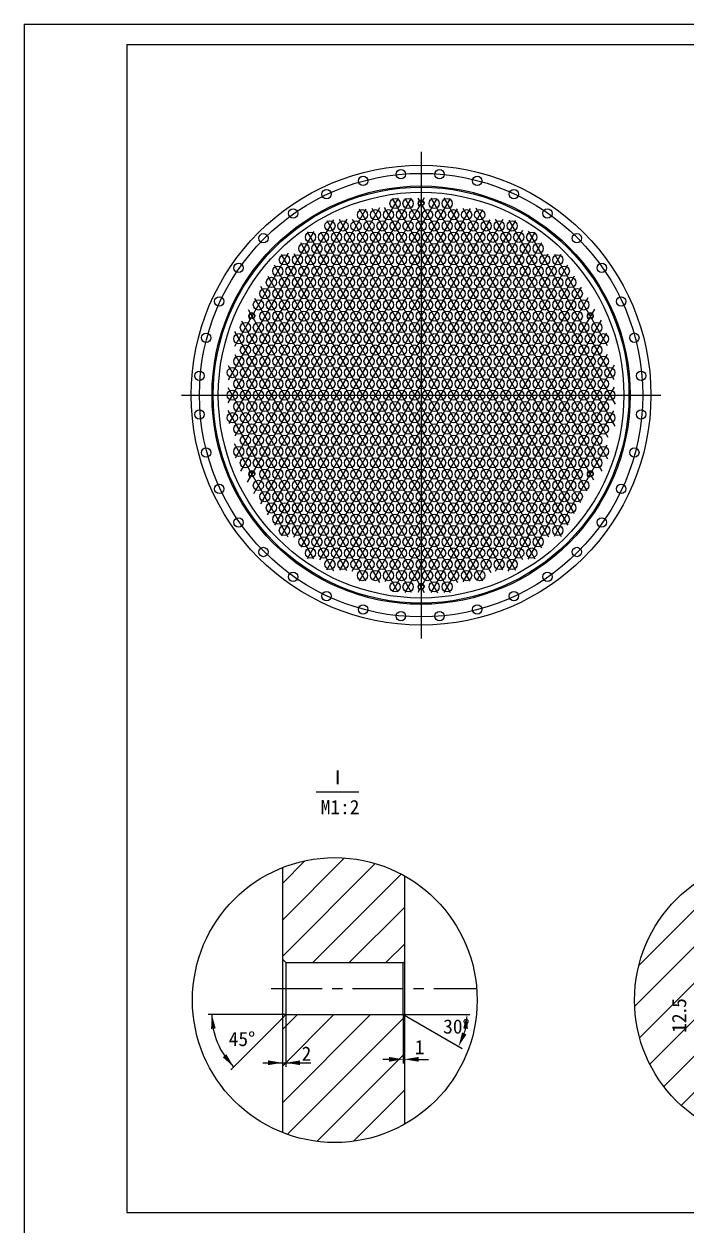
# Model space of a CAD drawing. Extents: x -6305 to 2454, y -6155 to 5940.
# Drawn here: x -6259 to -4630, y -3600 to -630 of the extents above; entities that cross this region are included whole.
import ezdxf

# ---------------------------------------------------------------- set-up
doc = ezdxf.new("R2010")
doc.units = 0
doc.header["$LTSCALE"] = 50
doc.header["$MEASUREMENT"] = 0
doc.linetypes.add('CENTERX2', pattern=[4, 2.5, -0.5, 0.5, -0.5])
doc.layers.get('0').update_dxf_attribs({"linetype": 'CONTINUOUS'})
doc.styles.get("Standard").update_dxf_attribs({"font": 'SIMFANG.TTF'})
doc.styles.add('style1', font='SIMFANG.TTF')
pattern_1 = [(45, (-4802.425, -2637.867), (-44.9013, 44.9013), [])]

msp = doc.modelspace()

# ---------------------------------------------------------------- hatches: boundary and pattern name
h = msp.add_hatch()
h.set_pattern_fill('ANSI31', color=256, scale=20, style=0)
h.set_pattern_definition(pattern_1)
h.paths.add_polyline_path([(-5624.1, -2702.3), (-5624.1, -2926.9), (-5615.3, -2935.7), (-5326.9, -2935.7), (-5324.1, -2934), (-5324.1, -2722.3, 0.225703)])
h = msp.add_hatch()
h.set_pattern_fill('ANSI31', color=256, scale=20, style=0)
h.set_pattern_definition(pattern_1)
h.paths.add_polyline_path([(-4439, -2869.6), (-4409, -2869.6), (-4409, -2677.7, 0.413542), (-4758.2, -3027.7, 0.413542), (-4409, -3377.7), (-4409, -3135.5), (-4439, -3135.5), (-4439, -3010.5)])
h.paths.add_polyline_path([(-4409, -2869.6), (-4439, -2869.6), (-4439, -3010.5), (-4409, -2980.5)], flags=17)
h.paths.add_polyline_path([(-4674.7, -3114.4), (-4674.7, -3016.5), (-4622.2, -3016.5), (-4622.2, -3114.4)], flags=24)
h = msp.add_hatch()
h.set_pattern_fill('ANSI31', color=256, scale=20, style=0)
h.set_pattern_definition(pattern_1)
h.paths.add_polyline_path([(-5324.1, -3064.8), (-5326.9, -3063.2), (-5615.3, -3063.2), (-5615.3, -3181.8), (-5624.1, -3181.8), (-5624.1, -3353.1, 0.225703), (-5324.1, -3333)])
h.paths.add_polyline_path([(-5615.3, -3063.2), (-5624.1, -3071.9), (-5624.1, -3181.8), (-5615.3, -3181.8)])
h.paths.add_polyline_path([(-5581.6, -3133), (-5548, -3133), (-5548, -3185.5), (-5581.6, -3185.5)], flags=24)

# ---------------------------------------------------------------- linework, layer by layer
at = {"color": 2}
for p, q in [((-6258.8, -629.6), (-2058.8, -629.6)), ((-6258.8, -629.6), (-6258.8, -3599.6)), ((-5540.9, -2515.7), (-5436.1, -2515.8))]:
    msp.add_line(p, q, dxfattribs=at)
at = {"color": 1}
for p, q in [((-6006.3, -679.6), (-2108.8, -679.6)), ((-6006.3, -679.6), (-6006.3, -3549.6)), ((-5624.1, -2702.3), (-5624.1, -3353.1)), ((-5324.1, -2722.3), (-5324.1, -3333)), ((-5624.1, -2926.9), (-5615.3, -2935.7)), ((-5615.3, -2935.7), (-5615.3, -3063.2)), ((-5615.3, -2935.7), (-5326.9, -2935.7)), ((-5326.9, -2935.7), (-5324.1, -2934)), ((-5326.9, -3063.2), (-5326.9, -2935.7)), ((-5624.1, -3071.9), (-5615.3, -3063.2)), ((-5615.3, -3063.2), (-5326.9, -3063.2)), ((-5326.9, -3063.2), (-5324.1, -3064.8)), ((-6006.3, -3549.6), (-2108.8, -3549.6))]:
    msp.add_line(p, q, dxfattribs=at)
at = {"color": 2, "linetype": 'CENTERX2', "ltscale": 50}
for p, q in [((-5283, -943), (-5283, -2139.4)), ((-5872.2, -1541.2), (-4693.8, -1541.2))]:
    msp.add_line(p, q, dxfattribs=at)
at = {"color": 4}
for p, q in [((-5339.7, -1057.4), (-5726.9, -1728)), ((-5307.5, -1057), (-5710.6, -1755.2)), ((-5275.2, -1056.6), (-5695.2, -1784)), ((-5243.9, -1057.8), (-5677.4, -1808.5)), ((-5211.8, -1057.6), (-5661, -1835.7)), ((-5354.2, -1057.6), (-4907, -1832.2)), ((-5322.7, -1056.9), (-4891, -1804.6)), ((-5290.7, -1056.8), (-4875.3, -1776.2)), ((-5258.8, -1056.6), (-4859.1, -1749)), ((-5227.1, -1056.1), (-4839, -1728.2)), ((-5419.2, -1084.3), (-5741.1, -1641.8)), ((-5385.4, -1081.1), (-5740.4, -1696.1)), ((-5194.5, -1083.1), (-5643.3, -1860.3)), ((-5162.3, -1082.6), (-5626.9, -1887.3)), ((-5131.9, -1085.5), (-5596.8, -1890.6)), ((-5435.5, -1083.2), (-4969.9, -1889.7)), ((-5404.3, -1081.8), (-4938.5, -1888.5)), ((-5373.4, -1079.8), (-4922.5, -1860.9)), ((-5180.4, -1081.6), (-4824.8, -1697.5)), ((-5148.8, -1080.9), (-4823.6, -1644.2)), ((-5498.4, -1110.6), (-5757.7, -1559.7)), ((-5465.3, -1108.6), (-5755.5, -1611.2)), ((-5114.4, -1110.5), (-5578.5, -1914.4)), ((-5081.9, -1109.7), (-5563.4, -1943.8)), ((-5051.2, -1112), (-5532.8, -1946)), ((-5514.8, -1112), (-5033.7, -1945.4)), ((-5484.8, -1108.7), (-5003, -1943.1)), ((-5452.6, -1108.9), (-4986.6, -1916.1)), ((-5100.7, -1108.8), (-4806.8, -1617.8)), ((-5067.3, -1111.2), (-4806.2, -1563.5)), ((-5547, -1139.3), (-5757.4, -1503.8)), ((-5563, -1139.5), (-5083.2, -1970.4)), ((-5530.7, -1139.9), (-5050.7, -1971.3)), ((-5033.3, -1136.3), (-5515.4, -1971.4)), ((-5003.6, -1140.4), (-5483.4, -1971.4)), ((-5019.8, -1138.1), (-4809.1, -1502.9)), ((-5579.5, -1166.2), (-5111.6, -1976.7)), ((-4986.9, -1166.8), (-5453.2, -1974.5)), ((-5609.4, -1191.9), (-5742, -1421.6)), ((-5626.8, -1195.2), (-5163.1, -1998.3)), ((-5596.2, -1192.8), (-5131.7, -1997.3)), ((-4971, -1194.7), (-5435, -1998.4)), ((-4939.3, -1195.3), (-5401.9, -1996.5)), ((-4955.3, -1194.4), (-4825.5, -1419.2)), ((-5644.1, -1220.7), (-5193.1, -2001.8)), ((-4922.7, -1221.9), (-5372, -2000.1)), ((-5677.5, -1273.6), (-5242.8, -2026.7)), ((-5659.9, -1248.7), (-5211.2, -2025.8)), ((-4906.5, -1249.2), (-5353.6, -2023.7)), ((-4889.7, -1275.7), (-5323.2, -2026.5)), ((-5692.4, -1303.2), (-5275.1, -2026.1)), ((-4873.1, -1302.2), (-5291.2, -2026.4)), ((-5708.3, -1331.1), (-5307.3, -2025.7)), ((-4857, -1329.9), (-5259, -2026.2)), ((-5724.5, -1358.5), (-5340, -2024.6)), ((-4840.7, -1357), (-5227.2, -2026.5)), ((-5741.5, -1384.6), (-5385.3, -2001.5)), ((-4826.9, -1388.6), (-5180, -2000.2)), ((-5740.5, -1441.6), (-5419.6, -1997.5)), ((-4825.5, -1441.6), (-5146.7, -1997.8)), ((-5756.9, -1468.7), (-5466.3, -1972)), ((-4808.7, -1467.8), (-5101.2, -1974.6)), ((-5758.2, -1522), (-5498, -1972.5)), ((-5068.8, -1973.8), (-4807.6, -1521.3)), ((-5547, -1943.1), (-5757.4, -1578.6)), ((-5019.8, -1944.3), (-4809.1, -1579.5)), ((-5609.4, -1890.5), (-5742, -1660.8)), ((-4955.3, -1888), (-4825.5, -1663.2)), ((-5615.3, -3063.2), (-5806.7, -3063.2)), ((-5624.1, -3071.9), (-5750.9, -3198.7)), ((-5615.3, -3063.2), (-5615.3, -3191.8)), ((-5326.9, -3063.2), (-5162.9, -3063.2)), ((-5326.9, -3063.2), (-5326.9, -3183.3)), ((-5324.1, -3064.8), (-5182.3, -3146.7)), ((-5361.9, -3173.3), (-5376.8, -3173.3)), ((-5289.1, -3173.3), (-5264.4, -3173.3)), ((-5672.2, -3181.8), (-5554.1, -3181.8))]:
    msp.add_line(p, q, dxfattribs=at)
at = {"color": 2, "linetype": 'CENTERX2'}
msp.add_line((-5651.6, -2999.4), (-5146.3, -2999.4), dxfattribs=at)
at = {"color": 1}
for centre, radius in [((-5283, -1541.2), 565), ((-5425.5, -1014.6), 11.5), ((-5332.6, -998.3), 11.5), ((-5237.6, -998.3), 11.5), ((-5144.8, -1014.6), 11.5), ((-5283, -1541.2), 514), ((-5283, -1541.2), 511), ((-5515.5, -1047.3), 11.5), ((-5054.8, -1047.3), 11.5), ((-5283, -1541.2), 498.5), ((-5347, -1070.1), 12.5), ((-5315, -1070.1), 12.5), ((-5283, -1070.1), 6.5), ((-5251, -1070.1), 12.5), ((-5219, -1070.1), 12.5), ((-5597.7, -1094.8), 11.5), ((-5427, -1097.8), 12.5), ((-5395, -1097.8), 12.5), ((-5363, -1097.8), 12.5), ((-5331, -1097.8), 12.5), ((-5299, -1097.8), 12.5), ((-5267, -1097.8), 12.5), ((-5235, -1097.8), 12.5), ((-5203, -1097.8), 12.5), ((-5171, -1097.8), 12.5), ((-5139, -1097.8), 12.5), ((-4972.5, -1094.8), 11.5), ((-5507, -1125.5), 12.5), ((-5475, -1125.5), 12.5), ((-5443, -1125.5), 12.5), ((-5411, -1125.5), 12.5), ((-5379, -1125.5), 12.5), ((-5347, -1125.5), 12.5), ((-5315, -1125.5), 12.5), ((-5283, -1125.5), 12.5), ((-5251, -1125.5), 12.5), ((-5219, -1125.5), 12.5), ((-5187, -1125.5), 12.5), ((-5155, -1125.5), 12.5), ((-5123, -1125.5), 12.5), ((-5091, -1125.5), 12.5), ((-5059, -1125.5), 12.5), ((-5670.5, -1155.8), 11.5), ((-5555, -1153.2), 12.5), ((-5523, -1153.2), 12.5), ((-5491, -1153.2), 12.5), ((-5459, -1153.2), 12.5), ((-5427, -1153.2), 12.5), ((-5395, -1153.2), 12.5), ((-5363, -1153.2), 12.5), ((-5331, -1153.2), 12.5), ((-5299, -1153.2), 12.5), ((-5267, -1153.2), 12.5), ((-5235, -1153.2), 12.5), ((-5203, -1153.2), 12.5), ((-5171, -1153.2), 12.5), ((-5139, -1153.2), 12.5), ((-5107, -1153.2), 12.5), ((-5075, -1153.2), 12.5), ((-5043, -1153.2), 12.5), ((-5011, -1153.2), 12.5), ((-4899.8, -1155.8), 11.5), ((-5571, -1180.9), 12.5), ((-5539, -1180.9), 12.5), ((-5507, -1180.9), 12.5), ((-5475, -1180.9), 12.5), ((-5443, -1180.9), 12.5), ((-5411, -1180.9), 12.5), ((-5379, -1180.9), 12.5), ((-5347, -1180.9), 12.5), ((-5315, -1180.9), 12.5), ((-5283, -1180.9), 12.5), ((-5251, -1180.9), 12.5), ((-5219, -1180.9), 12.5), ((-5187, -1180.9), 12.5), ((-5155, -1180.9), 12.5), ((-5123, -1180.9), 12.5), ((-5091, -1180.9), 12.5), ((-5059, -1180.9), 12.5), ((-5027, -1180.9), 12.5), ((-4995, -1180.9), 12.5), ((-5731.6, -1228.6), 11.5), ((-5619, -1208.7), 12.5), ((-5587, -1208.7), 12.5), ((-5555, -1208.7), 12.5), ((-5523, -1208.7), 12.5), ((-5491, -1208.7), 12.5), ((-5459, -1208.7), 12.5), ((-5427, -1208.7), 12.5), ((-5395, -1208.7), 12.5), ((-5363, -1208.7), 12.5), ((-5331, -1208.7), 12.5), ((-5299, -1208.7), 12.5), ((-5267, -1208.7), 12.5), ((-5235, -1208.7), 12.5), ((-5203, -1208.7), 12.5), ((-5171, -1208.7), 12.5), ((-5139, -1208.7), 12.5), ((-5107, -1208.7), 12.5), ((-5075, -1208.7), 12.5), ((-5043, -1208.7), 12.5), ((-5011, -1208.7), 12.5), ((-4979, -1208.7), 12.5), ((-4947, -1208.7), 12.5), ((-4838.7, -1228.6), 11.5), ((-5635, -1236.4), 12.5), ((-5603, -1236.4), 12.5), ((-5571, -1236.4), 12.5), ((-5539, -1236.4), 12.5), ((-5507, -1236.4), 12.5), ((-5475, -1236.4), 12.5), ((-5443, -1236.4), 12.5), ((-5411, -1236.4), 12.5), ((-5379, -1236.4), 12.5), ((-5347, -1236.4), 12.5), ((-5315, -1236.4), 12.5), ((-5283, -1236.4), 12.5), ((-5251, -1236.4), 12.5), ((-5219, -1236.4), 12.5), ((-5187, -1236.4), 12.5), ((-5155, -1236.4), 12.5), ((-5123, -1236.4), 12.5), ((-5091, -1236.4), 12.5), ((-5059, -1236.4), 12.5), ((-5027, -1236.4), 12.5), ((-4995, -1236.4), 12.5), ((-4963, -1236.4), 12.5), ((-4931, -1236.4), 12.5), ((-5651, -1264.1), 12.5), ((-5619, -1264.1), 12.5), ((-5587, -1264.1), 12.5), ((-5555, -1264.1), 12.5), ((-5523, -1264.1), 12.5), ((-5491, -1264.1), 12.5), ((-5459, -1264.1), 12.5), ((-5427, -1264.1), 12.5), ((-5395, -1264.1), 12.5), ((-5363, -1264.1), 12.5), ((-5331, -1264.1), 12.5), ((-5299, -1264.1), 12.5), ((-5267, -1264.1), 12.5), ((-5235, -1264.1), 12.5), ((-5203, -1264.1), 12.5), ((-5171, -1264.1), 12.5), ((-5139, -1264.1), 12.5), ((-5107, -1264.1), 12.5), ((-5075, -1264.1), 12.5), ((-5043, -1264.1), 12.5), ((-5011, -1264.1), 12.5), ((-4979, -1264.1), 12.5), ((-4947, -1264.1), 12.5), ((-4915, -1264.1), 12.5), ((-5779.1, -1310.9), 11.5), ((-5667, -1291.8), 12.5), ((-5635, -1291.8), 12.5), ((-5603, -1291.8), 12.5), ((-5571, -1291.8), 12.5), ((-5539, -1291.8), 12.5), ((-5507, -1291.8), 12.5), ((-5475, -1291.8), 12.5), ((-5443, -1291.8), 12.5), ((-5411, -1291.8), 12.5), ((-5379, -1291.8), 12.5), ((-5347, -1291.8), 12.5), ((-5315, -1291.8), 12.5), ((-5283, -1291.8), 12.5), ((-5251, -1291.8), 12.5), ((-5219, -1291.8), 12.5), ((-5187, -1291.8), 12.5), ((-5155, -1291.8), 12.5), ((-5123, -1291.8), 12.5), ((-5091, -1291.8), 12.5), ((-5059, -1291.8), 12.5), ((-5027, -1291.8), 12.5), ((-4995, -1291.8), 12.5), ((-4963, -1291.8), 12.5), ((-4931, -1291.8), 12.5), ((-4899, -1291.8), 12.5), ((-4791.2, -1310.9), 11.5), ((-5683, -1319.5), 12.5), ((-5667, -1347.2), 12.5), ((-5651, -1319.5), 12.5), ((-5635, -1347.2), 12.5), ((-5619, -1319.5), 12.5), ((-5603, -1347.2), 12.5), ((-5587, -1319.5), 12.5), ((-5571, -1347.2), 12.5), ((-5555, -1319.5), 12.5), ((-5539, -1347.2), 12.5), ((-5523, -1319.5), 12.5), ((-5507, -1347.2), 12.5), ((-5491, -1319.5), 12.5), ((-5475, -1347.2), 12.5), ((-5459, -1319.5), 12.5), ((-5443, -1347.2), 12.5), ((-5427, -1319.5), 12.5), ((-5411, -1347.2), 12.5), ((-5395, -1319.5), 12.5), ((-5379, -1347.2), 12.5), ((-5363, -1319.5), 12.5), ((-5347, -1347.2), 12.5), ((-5331, -1319.5), 12.5), ((-5315, -1347.2), 12.5), ((-5299, -1319.5), 12.5), ((-5283, -1347.2), 12.5), ((-5267, -1319.5), 12.5), ((-5251, -1347.2), 12.5), ((-5235, -1319.5), 12.5), ((-5219, -1347.2), 12.5), ((-5203, -1319.5), 12.5), ((-5187, -1347.2), 12.5), ((-5171, -1319.5), 12.5), ((-5155, -1347.2), 12.5), ((-5139, -1319.5), 12.5), ((-5123, -1347.2), 12.5), ((-5107, -1319.5), 12.5), ((-5091, -1347.2), 12.5), ((-5075, -1319.5), 12.5), ((-5059, -1347.2), 12.5), ((-5043, -1319.5), 12.5), ((-5027, -1347.2), 12.5), ((-5011, -1319.5), 12.5), ((-4995, -1347.2), 12.5), ((-4979, -1319.5), 12.5), ((-4963, -1347.2), 12.5), ((-4947, -1319.5), 12.5), ((-4931, -1347.2), 12.5), ((-4915, -1319.5), 12.5), ((-4899, -1347.2), 12.5), ((-4883, -1319.5), 12.5), ((-5715, -1374.9), 12.5), ((-5699, -1347.2), 6.5), ((-5683, -1374.9), 12.5), ((-5651, -1374.9), 12.5), ((-5619, -1374.9), 12.5), ((-5587, -1374.9), 12.5), ((-5555, -1374.9), 12.5), ((-5523, -1374.9), 12.5), ((-5491, -1374.9), 12.5), ((-5459, -1374.9), 12.5), ((-5427, -1374.9), 12.5), ((-5395, -1374.9), 12.5), ((-5363, -1374.9), 12.5), ((-5331, -1374.9), 12.5), ((-5299, -1374.9), 12.5), ((-5267, -1374.9), 12.5), ((-5235, -1374.9), 12.5), ((-5203, -1374.9), 12.5), ((-5171, -1374.9), 12.5), ((-5139, -1374.9), 12.5), ((-5107, -1374.9), 12.5), ((-5075, -1374.9), 12.5), ((-5043, -1374.9), 12.5), ((-5011, -1374.9), 12.5), ((-4979, -1374.9), 12.5), ((-4947, -1374.9), 12.5), ((-4915, -1374.9), 12.5), ((-4883, -1374.9), 12.5), ((-4867, -1347.2), 6.5), ((-4851, -1374.9), 12.5), ((-5811.6, -1400.2), 11.5), ((-5731, -1402.6), 12.5), ((-5699, -1402.6), 12.5), ((-5667, -1402.6), 12.5), ((-5635, -1402.6), 12.5), ((-5603, -1402.6), 12.5), ((-5571, -1402.6), 12.5), ((-5539, -1402.6), 12.5), ((-5507, -1402.6), 12.5), ((-5475, -1402.6), 12.5), ((-5443, -1402.6), 12.5), ((-5411, -1402.6), 12.5), ((-5379, -1402.6), 12.5), ((-5347, -1402.6), 12.5), ((-5315, -1402.6), 12.5), ((-5283, -1402.6), 12.5), ((-5251, -1402.6), 12.5), ((-5219, -1402.6), 12.5), ((-5187, -1402.6), 12.5), ((-5155, -1402.6), 12.5), ((-5123, -1402.6), 12.5), ((-5091, -1402.6), 12.5), ((-5059, -1402.6), 12.5), ((-5027, -1402.6), 12.5), ((-4995, -1402.6), 12.5), ((-4963, -1402.6), 12.5), ((-4931, -1402.6), 12.5), ((-4899, -1402.6), 12.5), ((-4867, -1402.6), 12.5), ((-4835, -1402.6), 12.5), ((-4758.7, -1400.2), 11.5), ((-5715, -1430.4), 12.5), ((-5683, -1430.4), 12.5), ((-5651, -1430.4), 12.5), ((-5619, -1430.4), 12.5), ((-5587, -1430.4), 12.5), ((-5555, -1430.4), 12.5), ((-5523, -1430.4), 12.5), ((-5491, -1430.4), 12.5), ((-5459, -1430.4), 12.5), ((-5427, -1430.4), 12.5), ((-5395, -1430.4), 12.5), ((-5363, -1430.4), 12.5), ((-5331, -1430.4), 12.5), ((-5299, -1430.4), 12.5), ((-5267, -1430.4), 12.5), ((-5235, -1430.4), 12.5), ((-5203, -1430.4), 12.5), ((-5171, -1430.4), 12.5), ((-5139, -1430.4), 12.5), ((-5107, -1430.4), 12.5), ((-5075, -1430.4), 12.5), ((-5043, -1430.4), 12.5), ((-5011, -1430.4), 12.5), ((-4979, -1430.4), 12.5), ((-4947, -1430.4), 12.5), ((-4915, -1430.4), 12.5), ((-4883, -1430.4), 12.5), ((-4851, -1430.4), 12.5), ((-5731, -1458.1), 12.5), ((-5699, -1458.1), 12.5), ((-5667, -1458.1), 12.5), ((-5635, -1458.1), 12.5), ((-5603, -1458.1), 12.5), ((-5571, -1458.1), 12.5), ((-5539, -1458.1), 12.5), ((-5507, -1458.1), 12.5), ((-5475, -1458.1), 12.5), ((-5443, -1458.1), 12.5), ((-5411, -1458.1), 12.5), ((-5379, -1458.1), 12.5), ((-5347, -1458.1), 12.5), ((-5315, -1458.1), 12.5), ((-5283, -1458.1), 12.5), ((-5251, -1458.1), 12.5), ((-5219, -1458.1), 12.5), ((-5187, -1458.1), 12.5), ((-5155, -1458.1), 12.5), ((-5123, -1458.1), 12.5), ((-5091, -1458.1), 12.5), ((-5059, -1458.1), 12.5), ((-5027, -1458.1), 12.5), ((-4995, -1458.1), 12.5), ((-4963, -1458.1), 12.5), ((-4931, -1458.1), 12.5), ((-4899, -1458.1), 12.5), ((-4867, -1458.1), 12.5), ((-4835, -1458.1), 12.5), ((-5828.1, -1493.7), 11.5), ((-5747, -1485.8), 12.5), ((-5715, -1485.8), 12.5), ((-5683, -1485.8), 12.5), ((-5651, -1485.8), 12.5), ((-5619, -1485.8), 12.5), ((-5587, -1485.8), 12.5), ((-5555, -1485.8), 12.5), ((-5523, -1485.8), 12.5), ((-5491, -1485.8), 12.5), ((-5459, -1485.8), 12.5), ((-5427, -1485.8), 12.5), ((-5395, -1485.8), 12.5), ((-5363, -1485.8), 12.5), ((-5331, -1485.8), 12.5), ((-5299, -1485.8), 12.5), ((-5267, -1485.8), 12.5), ((-5235, -1485.8), 12.5), ((-5203, -1485.8), 12.5), ((-5171, -1485.8), 12.5), ((-5139, -1485.8), 12.5), ((-5107, -1485.8), 12.5), ((-5075, -1485.8), 12.5), ((-5043, -1485.8), 12.5), ((-5011, -1485.8), 12.5), ((-4979, -1485.8), 12.5), ((-4947, -1485.8), 12.5), ((-4915, -1485.8), 12.5), ((-4883, -1485.8), 12.5), ((-4851, -1485.8), 12.5), ((-4819, -1485.8), 12.5), ((-4742.2, -1493.7), 11.5), ((-5731, -1513.5), 12.5), ((-5699, -1513.5), 12.5), ((-5667, -1513.5), 12.5), ((-5635, -1513.5), 12.5), ((-5603, -1513.5), 12.5), ((-5571, -1513.5), 12.5), ((-5539, -1513.5), 12.5), ((-5507, -1513.5), 12.5), ((-5475, -1513.5), 12.5), ((-5443, -1513.5), 12.5), ((-5411, -1513.5), 12.5), ((-5379, -1513.5), 12.5), ((-5347, -1513.5), 12.5), ((-5315, -1513.5), 12.5), ((-5283, -1513.5), 12.5), ((-5251, -1513.5), 12.5), ((-5219, -1513.5), 12.5), ((-5187, -1513.5), 12.5), ((-5155, -1513.5), 12.5), ((-5123, -1513.5), 12.5), ((-5091, -1513.5), 12.5), ((-5059, -1513.5), 12.5), ((-5027, -1513.5), 12.5), ((-4995, -1513.5), 12.5), ((-4963, -1513.5), 12.5), ((-4931, -1513.5), 12.5), ((-4899, -1513.5), 12.5), ((-4867, -1513.5), 12.5), ((-4835, -1513.5), 12.5), ((-5747, -1541.2), 12.5), ((-5715, -1541.2), 12.5), ((-5683, -1541.2), 12.5), ((-5651, -1541.2), 12.5), ((-5619, -1541.2), 12.5), ((-5587, -1541.2), 12.5), ((-5555, -1541.2), 12.5), ((-5523, -1541.2), 12.5), ((-5491, -1541.2), 12.5), ((-5459, -1541.2), 12.5), ((-5427, -1541.2), 12.5), ((-5395, -1541.2), 12.5), ((-5363, -1541.2), 12.5), ((-5331, -1541.2), 12.5), ((-5299, -1541.2), 12.5), ((-5267, -1541.2), 12.5), ((-5235, -1541.2), 12.5), ((-5203, -1541.2), 12.5), ((-5171, -1541.2), 12.5), ((-5139, -1541.2), 12.5), ((-5107, -1541.2), 12.5), ((-5075, -1541.2), 12.5), ((-5043, -1541.2), 12.5), ((-5011, -1541.2), 12.5), ((-4979, -1541.2), 12.5), ((-4947, -1541.2), 12.5), ((-4915, -1541.2), 12.5), ((-4883, -1541.2), 12.5), ((-4851, -1541.2), 12.5), ((-4819, -1541.2), 12.5), ((-5731, -1568.9), 12.5), ((-5699, -1568.9), 12.5), ((-5667, -1568.9), 12.5), ((-5635, -1568.9), 12.5), ((-5603, -1568.9), 12.5), ((-5571, -1568.9), 12.5), ((-5539, -1568.9), 12.5), ((-5507, -1568.9), 12.5), ((-5475, -1568.9), 12.5), ((-5443, -1568.9), 12.5), ((-5411, -1568.9), 12.5), ((-5379, -1568.9), 12.5), ((-5347, -1568.9), 12.5), ((-5315, -1568.9), 12.5), ((-5283, -1568.9), 12.5), ((-5251, -1568.9), 12.5), ((-5219, -1568.9), 12.5), ((-5187, -1568.9), 12.5), ((-5155, -1568.9), 12.5), ((-5123, -1568.9), 12.5), ((-5091, -1568.9), 12.5), ((-5059, -1568.9), 12.5), ((-5027, -1568.9), 12.5), ((-4995, -1568.9), 12.5), ((-4963, -1568.9), 12.5), ((-4931, -1568.9), 12.5), ((-4899, -1568.9), 12.5), ((-4867, -1568.9), 12.5), ((-4835, -1568.9), 12.5), ((-5828.1, -1588.7), 11.5), ((-5747, -1596.6), 12.5), ((-5715, -1596.6), 12.5), ((-5683, -1596.6), 12.5), ((-5651, -1596.6), 12.5), ((-5619, -1596.6), 12.5), ((-5587, -1596.6), 12.5), ((-5555, -1596.6), 12.5), ((-5523, -1596.6), 12.5), ((-5491, -1596.6), 12.5), ((-5459, -1596.6), 12.5), ((-5427, -1596.6), 12.5), ((-5395, -1596.6), 12.5), ((-5363, -1596.6), 12.5), ((-5331, -1596.6), 12.5), ((-5299, -1596.6), 12.5), ((-5267, -1596.6), 12.5), ((-5235, -1596.6), 12.5), ((-5203, -1596.6), 12.5), ((-5171, -1596.6), 12.5), ((-5139, -1596.6), 12.5), ((-5107, -1596.6), 12.5), ((-5075, -1596.6), 12.5), ((-5043, -1596.6), 12.5), ((-5011, -1596.6), 12.5), ((-4979, -1596.6), 12.5), ((-4947, -1596.6), 12.5), ((-4915, -1596.6), 12.5), ((-4883, -1596.6), 12.5), ((-4851, -1596.6), 12.5), ((-4819, -1596.6), 12.5), ((-4742.2, -1588.7), 11.5), ((-5731, -1624.4), 12.5), ((-5699, -1624.4), 12.5), ((-5667, -1624.4), 12.5), ((-5635, -1624.4), 12.5), ((-5603, -1624.4), 12.5), ((-5571, -1624.4), 12.5), ((-5539, -1624.4), 12.5), ((-5507, -1624.4), 12.5), ((-5475, -1624.4), 12.5), ((-5443, -1624.4), 12.5), ((-5411, -1624.4), 12.5), ((-5379, -1624.4), 12.5), ((-5347, -1624.4), 12.5), ((-5315, -1624.4), 12.5), ((-5283, -1624.4), 12.5), ((-5251, -1624.4), 12.5), ((-5219, -1624.4), 12.5), ((-5187, -1624.4), 12.5), ((-5155, -1624.4), 12.5), ((-5123, -1624.4), 12.5), ((-5091, -1624.4), 12.5), ((-5059, -1624.4), 12.5), ((-5027, -1624.4), 12.5), ((-4995, -1624.4), 12.5), ((-4963, -1624.4), 12.5), ((-4931, -1624.4), 12.5), ((-4899, -1624.4), 12.5), ((-4867, -1624.4), 12.5), ((-4835, -1624.4), 12.5), ((-5715, -1652.1), 12.5), ((-5683, -1652.1), 12.5), ((-5651, -1652.1), 12.5), ((-5619, -1652.1), 12.5), ((-5587, -1652.1), 12.5), ((-5555, -1652.1), 12.5), ((-5523, -1652.1), 12.5), ((-5491, -1652.1), 12.5), ((-5459, -1652.1), 12.5), ((-5427, -1652.1), 12.5), ((-5395, -1652.1), 12.5), ((-5363, -1652.1), 12.5), ((-5331, -1652.1), 12.5), ((-5299, -1652.1), 12.5), ((-5267, -1652.1), 12.5), ((-5235, -1652.1), 12.5), ((-5203, -1652.1), 12.5), ((-5171, -1652.1), 12.5), ((-5139, -1652.1), 12.5), ((-5107, -1652.1), 12.5), ((-5075, -1652.1), 12.5), ((-5043, -1652.1), 12.5), ((-5011, -1652.1), 12.5), ((-4979, -1652.1), 12.5), ((-4947, -1652.1), 12.5), ((-4915, -1652.1), 12.5), ((-4883, -1652.1), 12.5), ((-4851, -1652.1), 12.5), ((-5811.6, -1682.3), 11.5), ((-5731, -1679.8), 12.5), ((-5699, -1679.8), 12.5), ((-5667, -1679.8), 12.5), ((-5635, -1679.8), 12.5), ((-5603, -1679.8), 12.5), ((-5571, -1679.8), 12.5), ((-5539, -1679.8), 12.5), ((-5507, -1679.8), 12.5), ((-5475, -1679.8), 12.5), ((-5443, -1679.8), 12.5), ((-5411, -1679.8), 12.5), ((-5379, -1679.8), 12.5), ((-5347, -1679.8), 12.5), ((-5315, -1679.8), 12.5), ((-5283, -1679.8), 12.5), ((-5251, -1679.8), 12.5), ((-5219, -1679.8), 12.5), ((-5187, -1679.8), 12.5), ((-5155, -1679.8), 12.5), ((-5123, -1679.8), 12.5), ((-5091, -1679.8), 12.5), ((-5059, -1679.8), 12.5), ((-5027, -1679.8), 12.5), ((-4995, -1679.8), 12.5), ((-4963, -1679.8), 12.5), ((-4931, -1679.8), 12.5), ((-4899, -1679.8), 12.5), ((-4867, -1679.8), 12.5), ((-4835, -1679.8), 12.5), ((-4758.7, -1682.3), 11.5), ((-5715, -1707.5), 12.5), ((-5683, -1707.5), 12.5), ((-5651, -1707.5), 12.5), ((-5619, -1707.5), 12.5), ((-5587, -1707.5), 12.5), ((-5555, -1707.5), 12.5), ((-5523, -1707.5), 12.5), ((-5491, -1707.5), 12.5), ((-5459, -1707.5), 12.5), ((-5427, -1707.5), 12.5), ((-5395, -1707.5), 12.5), ((-5363, -1707.5), 12.5), ((-5331, -1707.5), 12.5), ((-5299, -1707.5), 12.5), ((-5267, -1707.5), 12.5), ((-5235, -1707.5), 12.5), ((-5203, -1707.5), 12.5), ((-5171, -1707.5), 12.5), ((-5139, -1707.5), 12.5), ((-5107, -1707.5), 12.5), ((-5075, -1707.5), 12.5), ((-5043, -1707.5), 12.5), ((-5011, -1707.5), 12.5), ((-4979, -1707.5), 12.5), ((-4947, -1707.5), 12.5), ((-4915, -1707.5), 12.5), ((-4883, -1707.5), 12.5), ((-4851, -1707.5), 12.5), ((-5699, -1735.2), 6.5), ((-5683, -1762.9), 12.5), ((-5667, -1735.2), 12.5), ((-5651, -1762.9), 12.5), ((-5635, -1735.2), 12.5), ((-5619, -1762.9), 12.5), ((-5603, -1735.2), 12.5), ((-5587, -1762.9), 12.5), ((-5571, -1735.2), 12.5), ((-5555, -1762.9), 12.5), ((-5539, -1735.2), 12.5), ((-5523, -1762.9), 12.5), ((-5507, -1735.2), 12.5), ((-5491, -1762.9), 12.5), ((-5475, -1735.2), 12.5), ((-5459, -1762.9), 12.5), ((-5443, -1735.2), 12.5), ((-5427, -1762.9), 12.5), ((-5411, -1735.2), 12.5), ((-5395, -1762.9), 12.5), ((-5379, -1735.2), 12.5), ((-5363, -1762.9), 12.5), ((-5347, -1735.2), 12.5), ((-5331, -1762.9), 12.5), ((-5315, -1735.2), 12.5), ((-5299, -1762.9), 12.5), ((-5283, -1735.2), 12.5), ((-5267, -1762.9), 12.5), ((-5251, -1735.2), 12.5), ((-5235, -1762.9), 12.5), ((-5219, -1735.2), 12.5), ((-5203, -1762.9), 12.5), ((-5187, -1735.2), 12.5), ((-5171, -1762.9), 12.5), ((-5155, -1735.2), 12.5), ((-5139, -1762.9), 12.5), ((-5123, -1735.2), 12.5), ((-5107, -1762.9), 12.5), ((-5091, -1735.2), 12.5), ((-5075, -1762.9), 12.5), ((-5059, -1735.2), 12.5), ((-5043, -1762.9), 12.5), ((-5027, -1735.2), 12.5), ((-5011, -1762.9), 12.5), ((-4995, -1735.2), 12.5), ((-4979, -1762.9), 12.5), ((-4963, -1735.2), 12.5), ((-4947, -1762.9), 12.5), ((-4931, -1735.2), 12.5), ((-4915, -1762.9), 12.5), ((-4899, -1735.2), 12.5), ((-4883, -1762.9), 12.5), ((-4867, -1735.2), 6.5), ((-5779.1, -1771.5), 11.5), ((-5667, -1790.6), 12.5), ((-5635, -1790.6), 12.5), ((-5603, -1790.6), 12.5), ((-5571, -1790.6), 12.5), ((-5539, -1790.6), 12.5), ((-5507, -1790.6), 12.5), ((-5475, -1790.6), 12.5), ((-5443, -1790.6), 12.5), ((-5411, -1790.6), 12.5), ((-5379, -1790.6), 12.5), ((-5347, -1790.6), 12.5), ((-5315, -1790.6), 12.5), ((-5283, -1790.6), 12.5), ((-5251, -1790.6), 12.5), ((-5219, -1790.6), 12.5), ((-5187, -1790.6), 12.5), ((-5155, -1790.6), 12.5), ((-5123, -1790.6), 12.5), ((-5091, -1790.6), 12.5), ((-5059, -1790.6), 12.5), ((-5027, -1790.6), 12.5), ((-4995, -1790.6), 12.5), ((-4963, -1790.6), 12.5), ((-4931, -1790.6), 12.5), ((-4899, -1790.6), 12.5), ((-4791.2, -1771.5), 11.5), ((-5651, -1818.3), 12.5), ((-5619, -1818.3), 12.5), ((-5587, -1818.3), 12.5), ((-5555, -1818.3), 12.5), ((-5523, -1818.3), 12.5), ((-5491, -1818.3), 12.5), ((-5459, -1818.3), 12.5), ((-5427, -1818.3), 12.5), ((-5395, -1818.3), 12.5), ((-5363, -1818.3), 12.5), ((-5331, -1818.3), 12.5), ((-5299, -1818.3), 12.5), ((-5267, -1818.3), 12.5), ((-5235, -1818.3), 12.5), ((-5203, -1818.3), 12.5), ((-5171, -1818.3), 12.5), ((-5139, -1818.3), 12.5), ((-5107, -1818.3), 12.5), ((-5075, -1818.3), 12.5), ((-5043, -1818.3), 12.5), ((-5011, -1818.3), 12.5), ((-4979, -1818.3), 12.5), ((-4947, -1818.3), 12.5), ((-4915, -1818.3), 12.5), ((-5635, -1846.1), 12.5), ((-5603, -1846.1), 12.5), ((-5571, -1846.1), 12.5), ((-5539, -1846.1), 12.5), ((-5507, -1846.1), 12.5), ((-5475, -1846.1), 12.5), ((-5443, -1846.1), 12.5), ((-5411, -1846.1), 12.5), ((-5379, -1846.1), 12.5), ((-5347, -1846.1), 12.5), ((-5315, -1846.1), 12.5), ((-5283, -1846.1), 12.5), ((-5251, -1846.1), 12.5), ((-5219, -1846.1), 12.5), ((-5187, -1846.1), 12.5), ((-5155, -1846.1), 12.5), ((-5123, -1846.1), 12.5), ((-5091, -1846.1), 12.5), ((-5059, -1846.1), 12.5), ((-5027, -1846.1), 12.5), ((-4995, -1846.1), 12.5), ((-4963, -1846.1), 12.5), ((-4931, -1846.1), 12.5), ((-5731.6, -1853.8), 11.5), ((-5619, -1873.8), 12.5), ((-5587, -1873.8), 12.5), ((-5555, -1873.8), 12.5), ((-5523, -1873.8), 12.5), ((-5491, -1873.8), 12.5), ((-5459, -1873.8), 12.5), ((-5427, -1873.8), 12.5), ((-5395, -1873.8), 12.5), ((-5363, -1873.8), 12.5), ((-5331, -1873.8), 12.5), ((-5299, -1873.8), 12.5), ((-5267, -1873.8), 12.5), ((-5235, -1873.8), 12.5), ((-5203, -1873.8), 12.5), ((-5171, -1873.8), 12.5), ((-5139, -1873.8), 12.5), ((-5107, -1873.8), 12.5), ((-5075, -1873.8), 12.5), ((-5043, -1873.8), 12.5), ((-5011, -1873.8), 12.5), ((-4979, -1873.8), 12.5), ((-4947, -1873.8), 12.5), ((-4838.7, -1853.8), 11.5), ((-5571, -1901.5), 12.5), ((-5539, -1901.5), 12.5), ((-5507, -1901.5), 12.5), ((-5475, -1901.5), 12.5), ((-5443, -1901.5), 12.5), ((-5411, -1901.5), 12.5), ((-5379, -1901.5), 12.5), ((-5347, -1901.5), 12.5), ((-5315, -1901.5), 12.5), ((-5283, -1901.5), 12.5), ((-5251, -1901.5), 12.5), ((-5219, -1901.5), 12.5), ((-5187, -1901.5), 12.5), ((-5155, -1901.5), 12.5), ((-5123, -1901.5), 12.5), ((-5091, -1901.5), 12.5), ((-5059, -1901.5), 12.5), ((-5027, -1901.5), 12.5), ((-4995, -1901.5), 12.5), ((-5670.5, -1926.6), 11.5), ((-5555, -1929.2), 12.5), ((-5523, -1929.2), 12.5), ((-5491, -1929.2), 12.5), ((-5459, -1929.2), 12.5), ((-5427, -1929.2), 12.5), ((-5395, -1929.2), 12.5), ((-5363, -1929.2), 12.5), ((-5331, -1929.2), 12.5), ((-5299, -1929.2), 12.5), ((-5267, -1929.2), 12.5), ((-5235, -1929.2), 12.5), ((-5203, -1929.2), 12.5), ((-5171, -1929.2), 12.5), ((-5139, -1929.2), 12.5), ((-5107, -1929.2), 12.5), ((-5075, -1929.2), 12.5), ((-5043, -1929.2), 12.5), ((-5011, -1929.2), 12.5), ((-4899.8, -1926.6), 11.5), ((-5507, -1956.9), 12.5), ((-5475, -1956.9), 12.5), ((-5443, -1956.9), 12.5), ((-5411, -1956.9), 12.5), ((-5379, -1956.9), 12.5), ((-5347, -1956.9), 12.5), ((-5315, -1956.9), 12.5), ((-5283, -1956.9), 12.5), ((-5251, -1956.9), 12.5), ((-5219, -1956.9), 12.5), ((-5187, -1956.9), 12.5), ((-5155, -1956.9), 12.5), ((-5123, -1956.9), 12.5), ((-5091, -1956.9), 12.5), ((-5059, -1956.9), 12.5), ((-5597.7, -1987.6), 11.5), ((-5427, -1984.6), 12.5), ((-5395, -1984.6), 12.5), ((-5363, -1984.6), 12.5), ((-5331, -1984.6), 12.5), ((-5299, -1984.6), 12.5), ((-5267, -1984.6), 12.5), ((-5235, -1984.6), 12.5), ((-5203, -1984.6), 12.5), ((-5171, -1984.6), 12.5), ((-5139, -1984.6), 12.5), ((-4972.5, -1987.6), 11.5), ((-5347, -2012.3), 12.5), ((-5315, -2012.3), 12.5), ((-5283, -2012.3), 6.5), ((-5251, -2012.3), 12.5), ((-5219, -2012.3), 12.5), ((-5515.5, -2035.1), 11.5), ((-5054.8, -2035.1), 11.5), ((-5425.5, -2067.8), 11.5), ((-5332.6, -2084.1), 11.5), ((-5237.6, -2084.1), 11.5), ((-5144.8, -2067.8), 11.5)]:
    msp.add_circle(centre, radius, dxfattribs=at)
at = {"color": 4}
msp.add_circle((-5283, -1541.2), 545, dxfattribs=at)
at = {"color": 2}
for centre in [(-5495.1, -3027.7), (-4408.2, -3027.7)]:
    msp.add_circle(centre, 350, dxfattribs=at)
at = {"color": 4}
for centre, radius, start, end in [((-5283, -1070.1), 8, 341.2622, 247.2361), ((-5699, -1347.2), 8, 341.2622, 247.2361), ((-4867, -1347.2), 8, 341.2622, 247.2361), ((-5699, -1735.2), 8, 341.2622, 247.2361), ((-4867, -1735.2), 8, 341.2622, 247.2361), ((-5283, -2012.3), 8, 341.2622, 247.2361), ((-5329.1, -3061.9), 159.5, 330, 330), ((-5614.1, -3061.9), 183.5, 180.3904, 225), ((-5329.1, -3061.9), 159.5, 342.5965, 347.4035)]:
    msp.add_arc(centre, radius, start, end, dxfattribs=at)
for points in [[(-5799.4, -3098.6), (-5787.8, -3097.3), (-5797.5, -3063.2)], [(-5179.6, -3097.3), (-5168, -3098.6), (-5169.9, -3063.2)], [(-5171.5, -3112), (-5182.2, -3107.3), (-5190.9, -3141.7)], [(-5761.6, -3160.9), (-5770.6, -3168.3), (-5743.8, -3191.6)], [(-5659.1, -3175.9), (-5659.1, -3187.6), (-5624.1, -3181.8)], [(-5580.3, -3175.9), (-5580.3, -3187.6), (-5615.3, -3181.8)], [(-5361.9, -3167.4), (-5361.9, -3179.1), (-5326.9, -3173.3)], [(-5289.1, -3167.4), (-5289.1, -3179.1), (-5324.1, -3173.3)]]:
    msp.add_solid(points, dxfattribs=at)

# ---------------------------------------------------------------- texts
at = {"color": 2}
for s, p in [('Ⅰ', (-5512.2, -2497.8)), ('M1:2', (-5529.8, -2570.9))]:
    msp.add_text(s, height=35, dxfattribs=at).set_placement(p)
at = {"color": 4, "insert": (-4648.5, -3065.5), "char_height": 35, "attachment_point": 5, "rotation": 90}
msp.add_mtext('12{\\fArial|b0|i0|c0|p32;.}5', dxfattribs=at)
at = {"color": 4, "insert": (-5196.1, -3092.8), "char_height": 35, "attachment_point": 5}
msp.add_mtext('\\A1;30°', dxfattribs=at)
at = {"color": 4, "char_height": 35, "attachment_point": 5, "style": 'style1'}
for s, insert in [('\\A1;45°', (-5723.3, -3123.5)), ('2', (-5564.8, -3159.3)), ('1', (-5286.6, -3143.4))]:
    msp.add_mtext(s, dxfattribs=dict(at, insert=insert))

doc.saveas('drawing.dxf')
